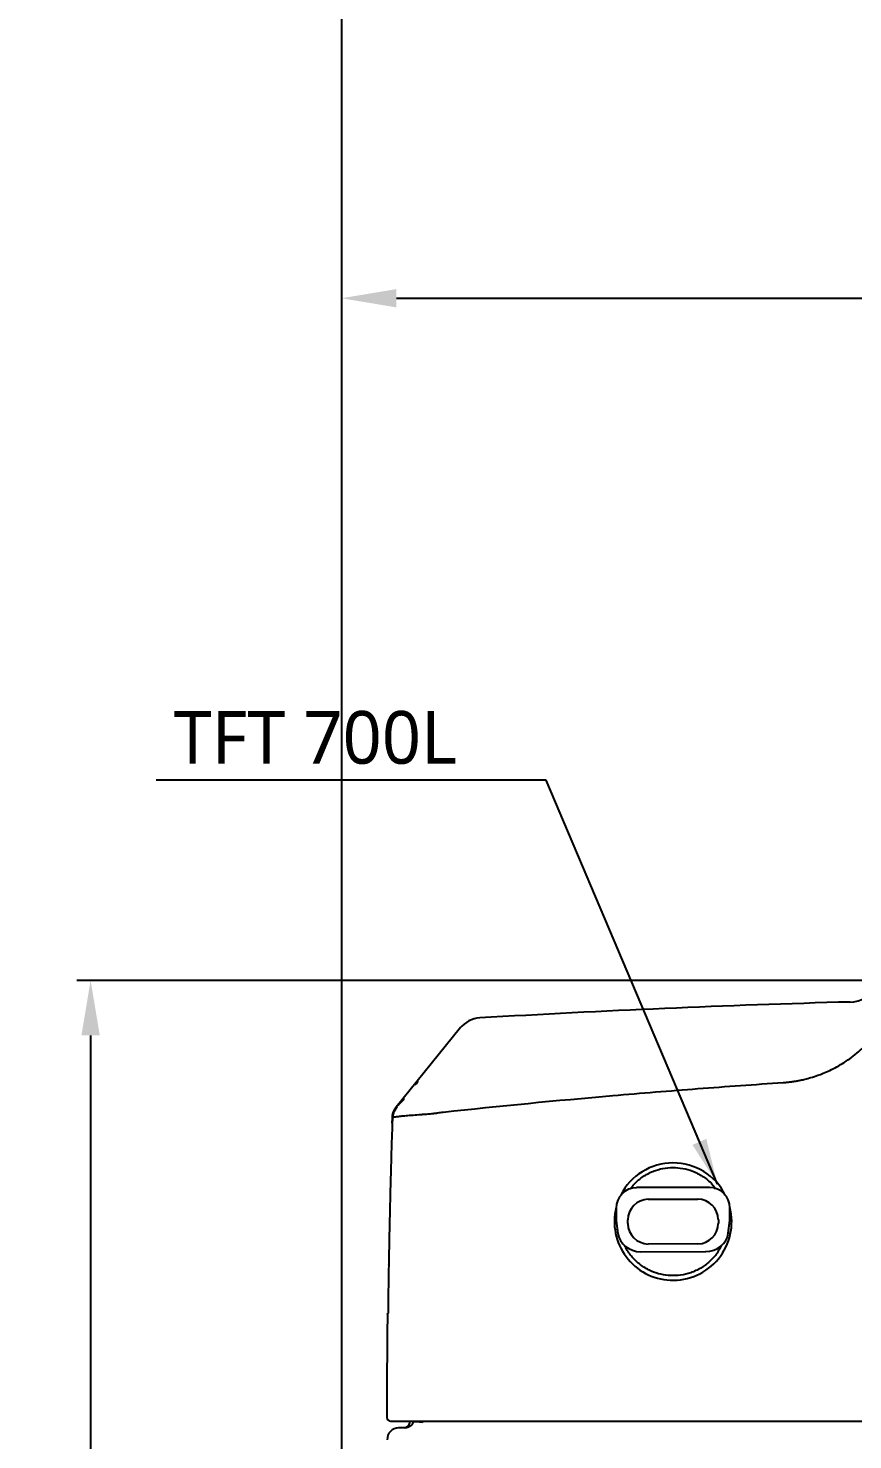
# Model space of a CAD drawing. Extents: x -4150 to 1921, y -105 to 2422.
# Drawn here: x -4146 to -3785, y 567 to 1183 of the extents above; entities that cross this region are included whole.
import ezdxf

# ---------------------------------------------------------------- set-up
doc = ezdxf.new("R2010")
doc.units = 0
doc.header["$LTSCALE"] = 20
doc.header["$MEASUREMENT"] = 0
doc.layers.get('0').update_dxf_attribs({"linetype": 'CONTINUOUS'})
doc.layers.get('DEFPOINTS').update_dxf_attribs({"linetype": 'CONTINUOUS'})
doc.layers.add('2', color=2, linetype='CONTINUOUS')
doc.layers.add('6', color=6, linetype='CONTINUOUS')
doc.styles.add('ROMANS', font='NanumGothic.ttf', dxfattribs={"height": 10.144927})
doc.styles.get("Standard").update_dxf_attribs({"font": 'NanumGothic.ttf'})
doc.dimstyles.get("Standard").update_dxf_attribs({"dimtxt": 2.7, "dimasz": 2.5, "dimexe": 1.5, "dimexo": 1.5, "dimgap": 1.5, "dimtad": 1, "dimdec": 0, "dimlfac": 10, "dimzin": 0, "dimdsep": 46, "dimtxsty": 'Standard', "dimcen": 0, "dimclrt": 2, "dimadec": 0, "dimazin": 0, "dimtfac": 1, "dimtdec": 0, "dimtmove": 0, "dimatfit": 3, "dimfxl": 0, "dimtolj": 1, "dimtzin": 0, "dimarcsym": 0})

# ---------------------------------------------------------------- blocks, each defined once
blk = doc.blocks.new('*D55')
at = {"color": 3, "lineweight": -2}
for p, q in [((-4008.77, 1155.46), (-4008.77, 1058.74)), ((-3288.77, 1020.41), (-3288.77, 1070.74)), ((-3984.77, 1064.74), (-3312.77, 1064.74))]:
    blk.add_line(p, q, dxfattribs=at)
at = {"color": 3}
for points in [[(-3984.77, 1068.74), (-3984.77, 1060.74), (-4008.77, 1064.74)], [(-3312.77, 1068.74), (-3312.77, 1060.74), (-3288.77, 1064.74)]]:
    blk.add_solid(points, dxfattribs=at)
at = {"layer": 'DEFPOINTS', "color": 0}
for p in [(-4008.77, 1157.26), (-3288.77, 1064.74), (-3288.77, 1018.61)]:
    blk.add_point(p, dxfattribs=at)
at = {"color": 2, "insert": (-3648.77, 1089.76), "char_height": 24, "attachment_point": 5}
blk.add_mtext('\\A1;720', dxfattribs=at)
blk = doc.blocks.new('*D64')
at = {"color": 3, "lineweight": -2}
for p, q in [((-3772.41, 767.16), (-4124.29, 767.16)), ((-4118.29, 743.16), (-4118.29, 529.6)), ((-4118.29, 265.93), (-4118.29, 479.48)), ((-3990.57, 241.93), (-4124.29, 241.93))]:
    blk.add_line(p, q, dxfattribs=at)
at = {"color": 3}
for points in [[(-4122.29, 743.16), (-4114.29, 743.16), (-4118.29, 767.16)], [(-4122.29, 265.93), (-4114.29, 265.93), (-4118.29, 241.93)]]:
    blk.add_solid(points, dxfattribs=at)
at = {"layer": 'DEFPOINTS', "color": 0}
for p in [(-3770.61, 767.16), (-4118.29, 241.93), (-3988.77, 241.93)]:
    blk.add_point(p, dxfattribs=at)
at = {"color": 2, "insert": (-4118.29, 504.54), "char_height": 24, "attachment_point": 5}
blk.add_mtext('\\A1;520', dxfattribs=at)

msp = doc.modelspace()

# ---------------------------------------------------------------- linework, layer by layer
for p, q in [((-3981.57, 715.14), (-3984.66, 711.93)), ((-3848.06, 676.81), (-3879.91, 676.74)), ((-3848.06, 676.8), (-3879.91, 676.73)), ((-3879.91, 676.74), (-3879.91, 676.73)), ((-3874.83, 671.67), (-3853.12, 671.71)), ((-3848.06, 676.81), (-3848.06, 676.8)), ((-3888.82, 667.8), (-3888.81, 662.23)), ((-3888.82, 667.8), (-3888.81, 667.8)), ((-3888.81, 667.8), (-3888.8, 662.28)), ((-3839.12, 662.38), (-3839.13, 667.9)), ((-3839.12, 667.9), (-3839.13, 667.9)), ((-3839.11, 662.33), (-3839.12, 667.9)), ((-3888.8, 662.28), (-3888.02, 656.72)), ((-3888.8, 662.2), (-3888.02, 656.58)), ((-3883.72, 661.03), (-3883.72, 662.74)), ((-3844.19, 662.82), (-3844.19, 661.11)), ((-3839.87, 656.81), (-3839.12, 662.38)), ((-3839.87, 656.68), (-3839.11, 662.3)), ((-3888.02, 656.72), (-3888.02, 656.58)), ((-3839.87, 656.81), (-3839.87, 656.68)), ((-3878.13, 648.78), (-3849.73, 648.84)), ((-3878.13, 648.77), (-3849.73, 648.83)), ((-3853.08, 652.18), (-3874.79, 652.14)), ((-3988.09, 643.29), (-3988.13, 642.96)), ((-3988.66, 621.66), (-3988.67, 621.65)), ((-3988.64, 621.7), (-3988.61, 621.76)), ((-3988.55, 621.84), (-3988.59, 621.79)), ((-3978.79, 574.75), (-3978.78, 574.93)), ((-3981.07, 571.93), (-3983.78, 571.93)), ((-3981.2, 571.98), (-3981.26, 571.97)), ((-3981.21, 571.98), (-3981.19, 571.98)), ((-3980.41, 571.98), (-3981.1, 571.85))]:
    msp.add_line(p, q)
at = {"flags": 128}
for points in [[(-3956.83, 746.54), (-3969.63, 730.72), (-3984.89, 711.86)], [(-3984.81, 711.95), (-3986.03, 709.92), (-3986.5, 707.61)], [(-3984.63, 711.95), (-3985.95, 709.88), (-3986.47, 707.47)], [(-3988.68, 621.58), (-3988.67, 621.64), (-3988.67, 621.64)], [(-3988.61, 621.76), (-3988.62, 621.75), (-3988.67, 621.65)], [(-3988.42, 621.93), (-3988.53, 621.86), (-3988.59, 621.79)]]:
    msp.add_lwpolyline(points, dxfattribs=at)
for centre, radius, start, end in [((-3787.11, 772.72), 15, 271.22922, 326.31317), ((-3652.02, -4240.46), 5000, 91.54347, 93.39813), ((-3947.68, 738.77), 12, 93.12094, 141.02658), ((-3863.96, 661.93), 25.6, 26.93926, 153.29375), ((-3874.6, 662.55), 9.12, 91.40586, 178.82721), ((-3853.31, 662.59), 9.12, 1.40581, 88.82722), ((-3863.96, 661.93), 25.6, 166.07265, 267.19212), ((-3863.96, 661.93), 25.6, 267.19212, 14.16036), ((-3874.6, 661.26), 9.12, 181.40585, 268.82717), ((-3853.31, 661.3), 9.12, 271.40579, 358.82729), ((-3987.36, 576.53), 1.6, 179.97707, 270), ((-3983.78, 566.93), 5, 90, 182)]:
    msp.add_arc(centre, radius, start, end)
for centre, major_axis, ratio, start_param, end_param in [((-3879.74, 667.66), (6.47, -6.45), 0.984974, 2.36588, 3.917306), ((-3848.2, 667.73), (6.45, 6.47), 0.984974, 5.507472, 7.058898), ((-3887.81, 662.28), (0.999, 0.071), 0.405553, 2.974178, 3.169381), ((-3840.11, 662.38), (1, -0.066), 0.405553, 6.255397, 6.4506), ((-3878.97, 656.87), (8.73, -2.99), 0.860439, 3.539683, 5.091109), ((-3848.92, 656.93), (8.72, 3.03), 0.860439, 4.333669, 5.885095)]:
    msp.add_ellipse(centre, major_axis=major_axis, ratio=ratio, start_param=start_param, end_param=end_param)
for points, knots in [([(-3957.01, 746.31), (-3957.01, 746.32), (-3957.01, 746.32), (-3957.01, 746.32), (-3957.01, 746.32)], [0, 0, 0, 0, 0.999885, 1, 1, 1, 1]), ([(-3815.93, 722.59), (-3815.69, 722.61), (-3815.21, 722.64), (-3814.5, 722.71), (-3813.82, 722.77), (-3813.16, 722.85), (-3812.53, 722.92), (-3811.92, 723.01), (-3811.34, 723.09), (-3810.78, 723.18), (-3810.25, 723.26), (-3809.75, 723.35), (-3809.27, 723.44), (-3808.82, 723.53), (-3807.84, 723.73), (-3806.15, 724.11), (-3803.6, 724.79), (-3800.97, 725.65), (-3798.22, 726.69), (-3795.43, 727.91), (-3791.2, 730.07), (-3786.95, 732.78), (-3783.35, 735.65), (-3781.34, 737.44), (-3779.88, 738.84), (-3778.58, 740.18), (-3777.43, 741.46), (-3776.36, 742.71), (-3775.69, 743.56), (-3775.3, 744.05)], [0, 0, 0, 0, 0.015547, 0.030569, 0.045066, 0.059038, 0.072485, 0.085409, 0.097808, 0.109683, 0.121034, 0.131861, 0.142163, 0.15194, 0.161193, 0.205527, 0.261746, 0.328436, 0.380533, 0.448143, 0.521029, 0.681467, 0.767095, 0.812621, 0.852075, 0.895406, 0.930991, 0.960665, 1, 1, 1, 1]), ([(-3976.39, 721.71), (-3976.35, 721.75), (-3975.86, 722.32), (-3975.47, 722.77), (-3975.1, 723.19)], [0, 0, 0, 0, 0.065226, 1, 1, 1, 1]), ([(-3964.34, 709.72), (-3939.66, 712.39), (-3914.94, 714.77), (-3877.83, 717.98), (-3865.46, 718.99), (-3840.7, 720.89), (-3828.32, 721.77), (-3815.93, 722.59)], [0, 0, 0, 0, 0.5, 0.5, 0.75, 0.75, 1, 1, 1, 1]), ([(-3984.85, 711.82), (-3984.32, 712.43), (-3983.27, 713.67), (-3982.22, 714.9), (-3981.7, 715.51)], [0, 0, 0, 0, 0.502255, 1, 1, 1, 1]), ([(-3981.7, 715.51), (-3981.68, 715.49), (-3981.64, 715.46), (-3981.51, 715.35), (-3981.43, 715.29), (-3981.43, 715.29)], [0, 0, 0, 0, 0.6245958, 0.9605697, 1, 1, 1, 1]), ([(-3981.57, 715.14), (-3981.58, 715.15), (-3981.59, 715.16), (-3981.57, 715.14), (-3981.56, 715.14)], [0, 0, 0, 0, 0.777977, 1, 1, 1, 1]), ([(-3986.51, 707.52), (-3986.5, 707.61), (-3986.5, 707.79), (-3986.47, 708.06), (-3986.44, 708.32), (-3986.39, 708.57), (-3986.34, 708.82), (-3986.29, 709.05), (-3986.22, 709.28), (-3986.15, 709.5), (-3986.08, 709.71), (-3986, 709.91), (-3985.92, 710.1), (-3985.83, 710.29), (-3985.75, 710.46), (-3985.66, 710.63), (-3985.58, 710.78), (-3985.49, 710.93), (-3985.4, 711.07), (-3985.32, 711.2), (-3985.23, 711.32), (-3985.15, 711.43), (-3985.07, 711.54), (-3984.99, 711.64), (-3984.92, 711.73), (-3984.87, 711.79), (-3984.85, 711.82)], [0, 0, 0, 0, 0.058471, 0.115757, 0.171793, 0.226521, 0.279887, 0.331844, 0.382351, 0.43137, 0.47887, 0.524825, 0.569213, 0.612016, 0.65322, 0.692815, 0.730796, 0.767157, 0.801897, 0.835018, 0.866522, 0.896414, 0.924701, 0.951388, 0.976485, 1, 1, 1, 1]), ([(-3984.67, 711.94), (-3984.73, 711.87), (-3984.85, 711.74), (-3985.02, 711.53), (-3985.18, 711.32), (-3985.34, 711.09), (-3985.48, 710.85), (-3985.63, 710.61), (-3985.76, 710.36), (-3985.88, 710.09), (-3986, 709.82), (-3986.1, 709.55), (-3986.19, 709.27), (-3986.28, 708.98), (-3986.35, 708.68), (-3986.4, 708.38), (-3986.45, 708.08), (-3986.48, 707.78), (-3986.49, 707.57), (-3986.49, 707.47)], [0, 0, 0, 0, 0.053471, 0.107796, 0.162949, 0.218903, 0.275625, 0.333078, 0.391224, 0.450021, 0.509423, 0.569381, 0.629844, 0.690756, 0.752061, 0.8137, 0.875612, 0.937733, 1, 1, 1, 1]), ([(-3986.49, 707.47), (-3986.49, 707.47), (-3986.47, 707.47), (-3986.44, 707.47), (-3986.4, 707.48), (-3986.31, 707.49), (-3986.18, 707.51), (-3985.9, 707.56), (-3985.48, 707.63), (-3984.54, 707.77), (-3983, 707.96), (-3980.51, 708.2), (-3977.51, 708.43), (-3974.76, 708.62), (-3972.37, 708.79), (-3970.76, 708.92), (-3969.42, 709.04), (-3968.58, 709.13), (-3967.91, 709.2), (-3967.29, 709.27), (-3966.9, 709.32), (-3966.71, 709.34)], [0, 0, 0, 0, 0.0124516, 0.0267976, 0.0430302, 0.0611388, 0.0984, 0.1227146, 0.1918122, 0.2472175, 0.372611, 0.4984114, 0.6244106, 0.7503194, 0.8032946, 0.8757471, 0.9146186, 0.9380565, 0.9603592, 0.9810099, 1, 1, 1, 1]), ([(-3986.49, 707.47), (-3986.55, 705.92), (-3986.65, 702.82), (-3986.8, 698.17), (-3986.95, 693.54), (-3987.04, 690.45), (-3987.08, 688.92)], [0, 0, 0, 0, 0.251267, 0.501689, 0.751266, 1, 1, 1, 1]), ([(-3987.08, 688.92), (-3987.13, 687.2), (-3987.23, 683.77), (-3987.36, 678.62), (-3987.49, 673.47), (-3987.62, 668.32), (-3987.73, 663.16), (-3987.84, 658.01), (-3987.95, 652.86), (-3988.04, 647.7), (-3988.13, 642.55), (-3988.22, 637.39), (-3988.3, 632.24), (-3988.37, 627.08), (-3988.41, 623.64), (-3988.43, 621.93)], [0, 0, 0, 0, 0.076887, 0.153779, 0.230678, 0.307583, 0.384494, 0.461411, 0.538334, 0.615263, 0.692198, 0.769139, 0.846087, 0.92304, 1, 1, 1, 1]), ([(-3882.7, 676.17), (-3881.81, 677.25), (-3879.9, 679.6), (-3876.76, 681.86), (-3873.92, 683.36), (-3871.03, 684.53), (-3867.36, 685.46), (-3864.39, 685.49), (-3862.95, 685.5)], [0, 0, 0, 0, 0.185051, 0.399082, 0.503997, 0.608935, 0.810153, 1, 1, 1, 1]), ([(-3862.95, 685.5), (-3861.51, 685.36), (-3858.56, 685.08), (-3854.21, 683.59), (-3850.11, 681.2), (-3847.08, 678.7), (-3845.76, 676.83), (-3845.38, 676.29)], [0, 0, 0, 0, 0.210411, 0.433426, 0.665713, 0.902929, 1, 1, 1, 1]), ([(-3864.97, 638.35), (-3866.4, 638.48), (-3869.36, 638.77), (-3873.69, 640.27), (-3877.83, 642.62), (-3881.45, 645.86), (-3883.79, 648.92), (-3884.78, 650.87), (-3885.04, 651.38)], [0, 0, 0, 0, 0.1719282, 0.3541546, 0.5439571, 0.7377873, 0.9316177, 1, 1, 1, 1]), ([(-3842.78, 651.66), (-3843.4, 650.47), (-3844.77, 647.84), (-3847.9, 644.42), (-3851.14, 641.99), (-3853.99, 640.49), (-3856.88, 639.32), (-3860.56, 638.39), (-3863.52, 638.36), (-3864.97, 638.35)], [0, 0, 0, 0, 0.1464348, 0.3239794, 0.5015239, 0.5885534, 0.6756018, 0.8425173, 1, 1, 1, 1]), ([(-3988.43, 621.93), (-3988.5, 621.89), (-3988.56, 621.84), (-3988.66, 621.69), (-3988.68, 621.61), (-3988.68, 621.52)], [0, 0, 0, 0, 0.5, 0.5, 1, 1, 1, 1]), ([(-3988.43, 621.93), (-3988.5, 621.89), (-3988.57, 621.83), (-3988.66, 621.69), (-3988.68, 621.6), (-3988.68, 621.52)], [0, 0, 0, 0, 0.5, 0.5, 1, 1, 1, 1]), ([(-3987.36, 574.93), (-3987.36, 574.93), (-3987.24, 574.93), (-3986.77, 574.93), (-3986.42, 574.93), (-3985.49, 574.93), (-3984.92, 574.93), (-3983.59, 574.93), (-3982.82, 574.93), (-3981.11, 574.93), (-3980.18, 574.93), (-3978.18, 574.93), (-3977.11, 574.93), (-3974.88, 574.93), (-3973.73, 574.93), (-3971.36, 574.93), (-3970.16, 574.93), (-3968.96, 574.93)], [0, 0, 0, 0, 0.125, 0.125, 0.25, 0.25, 0.375, 0.375, 0.5, 0.5, 0.625, 0.625, 0.75, 0.75, 0.875, 0.875, 1, 1, 1, 1]), ([(-3981.21, 572.03), (-3981.03, 572.06), (-3980.47, 572.14), (-3979.68, 572.7), (-3978.98, 573.62), (-3978.85, 574.37), (-3978.79, 574.75)], [0, 0, 0, 0, 0.138039, 0.42536, 0.712681, 1, 1, 1, 1]), ([(-3977.41, 574.69), (-3977.44, 574.5), (-3977.52, 574.1), (-3977.92, 573.38), (-3978.67, 572.65), (-3979.6, 572.12), (-3980.24, 572.05), (-3980.46, 572.02)], [0, 0, 0, 0, 0.129049, 0.264669, 0.553881, 0.852444, 1, 1, 1, 1]), ([(-3977.41, 574.69), (-3977.46, 574.69), (-3977.57, 574.69), (-3977.73, 574.7), (-3977.87, 574.7), (-3978.01, 574.7), (-3978.13, 574.71), (-3978.24, 574.71), (-3978.35, 574.71), (-3978.44, 574.72), (-3978.52, 574.72), (-3978.59, 574.72), (-3978.65, 574.73), (-3978.7, 574.73), (-3978.74, 574.73), (-3978.77, 574.74), (-3978.78, 574.74), (-3978.79, 574.74), (-3978.79, 574.75)], [0, 0, 0, 0, 0.062073, 0.124201, 0.186385, 0.248625, 0.310922, 0.373276, 0.435687, 0.498155, 0.56068, 0.623263, 0.685903, 0.748602, 0.81136, 0.874178, 0.937057, 1, 1, 1, 1]), ([(-3973.23, 574.34), (-3973.68, 574.38), (-3974.14, 574.42), (-3975.02, 574.49), (-3975.45, 574.53), (-3976.2, 574.59), (-3976.53, 574.62), (-3977.06, 574.66), (-3977.26, 574.68), (-3977.41, 574.69)], [0, 0, 0, 0, 0.25, 0.25, 0.5, 0.5, 0.75, 0.75, 1, 1, 1, 1]), ([(-3980.72, 571.93), (-3980.74, 571.93), (-3980.88, 571.93), (-3980.98, 571.93), (-3981.07, 571.93)], [0, 0, 0, 0, 0.146141, 1, 1, 1, 1])]:
    msp.add_open_spline(points, degree=3, knots=knots)
for points, degree in [([(-3984.85, 711.82), (-3984.78, 711.76)], 1), ([(-3984.63, 711.91), (-3984.67, 711.94)], 1), ([(-3966.71, 709.34), (-3965.92, 709.51), (-3965.13, 709.63), (-3964.34, 709.72)], 3), ([(-3986.57, 704.88), (-3986.51, 707.52)], 1), ([(-3986.51, 707.51), (-3986.51, 707.52)], 1), ([(-3988.13, 642.96), (-3988.13, 643.04)], 1), ([(-3988.68, 621.52), (-3988.86, 606.53), (-3988.95, 591.53), (-3988.96, 576.53)], 3), ([(-3988.68, 621.52), (-3988.68, 621.52), (-3988.68, 621.52), (-3988.68, 621.52)], 3), ([(-3988.68, 621.52), (-3988.68, 621.52), (-3988.68, 621.52), (-3988.68, 621.52)], 3), ([(-3988.43, 621.93), (-3988.43, 621.93), (-3988.43, 621.93), (-3988.43, 621.93)], 3), ([(-3973.23, 574.34), (-3973.18, 574.93)], 1), ([(-3968.96, 574.93), (-3878.04, 574.93), (-3787.13, 574.93), (-3696.21, 574.93)], 3), ([(-3981.07, 571.77), (-3981.07, 571.93)], 1)]:
    msp.add_open_spline(points, degree=degree)
at = {"layer": '6'}
msp.add_lwpolyline([(-3008.77, 2166.96), (-4008.77, 2166.96), (-4008.77, 241.93), (-2081.27, 241.93), (-2081.27, 1266.93)], dxfattribs=at)

# ---------------------------------------------------------------- texts
at = {"layer": '2', "insert": (-4082.05, 873), "char_height": 23, "attachment_point": 4, "style": 'ROMANS'}
msp.add_mtext('TFT 700L', dxfattribs=at)

# ---------------------------------------------------------------- dimensions: what is measured, and where the dimension line sits
dim = msp.add_linear_dim(base=(-3288.77, 1064.74), p1=(-4008.77, 1157.26), p2=(-3288.77, 1018.61), dimstyle='Standard', override={"dimscale": 1.2, "dimtxt": 20, "dimasz": 20, "dimexe": 5, "dimgap": 10, "dimtih": 1, "dimtoh": 1, "dimlfac": 1, "dimzin": 12, "dimclrd": 3, "dimclre": 3, "dimazin": 2, "dimarcsym": 1})
dim.commit()
dim.dimension.update_dxf_attribs({"geometry": '*D55', "text_midpoint": (-3648.77, 1064.74), "dimtype": 160})
dim = msp.add_linear_dim(base=(-4118.29, 241.93), p1=(-3770.61, 767.16), p2=(-3988.77, 241.93), angle=90, text='520', dimstyle='Standard', override={"dimscale": 1.2, "dimtxt": 20, "dimasz": 20, "dimexe": 5, "dimgap": 10, "dimtih": 1, "dimtoh": 1, "dimlfac": 1, "dimzin": 12, "dimclrd": 3, "dimclre": 3, "dimazin": 2, "dimarcsym": 1})
dim.commit()
dim.dimension.update_dxf_attribs({"geometry": '*D64', "text_midpoint": (-4118.29, 504.54)})

# ---------------------------------------------------------------- leaders
msp.add_leader([(-3844.62, 678.3), (-3919.43, 854.44), (-4089.73, 854.44)], dimstyle='Standard', override={"dimtxt": 20, "dimasz": 20, "dimexe": 5, "dimgap": 10, "dimtad": 0, "dimlfac": 1, "dimzin": 12, "dimclrd": 3, "dimclre": 3, "dimazin": 2, "dimarcsym": 1})

doc.saveas('drawing.dxf')
